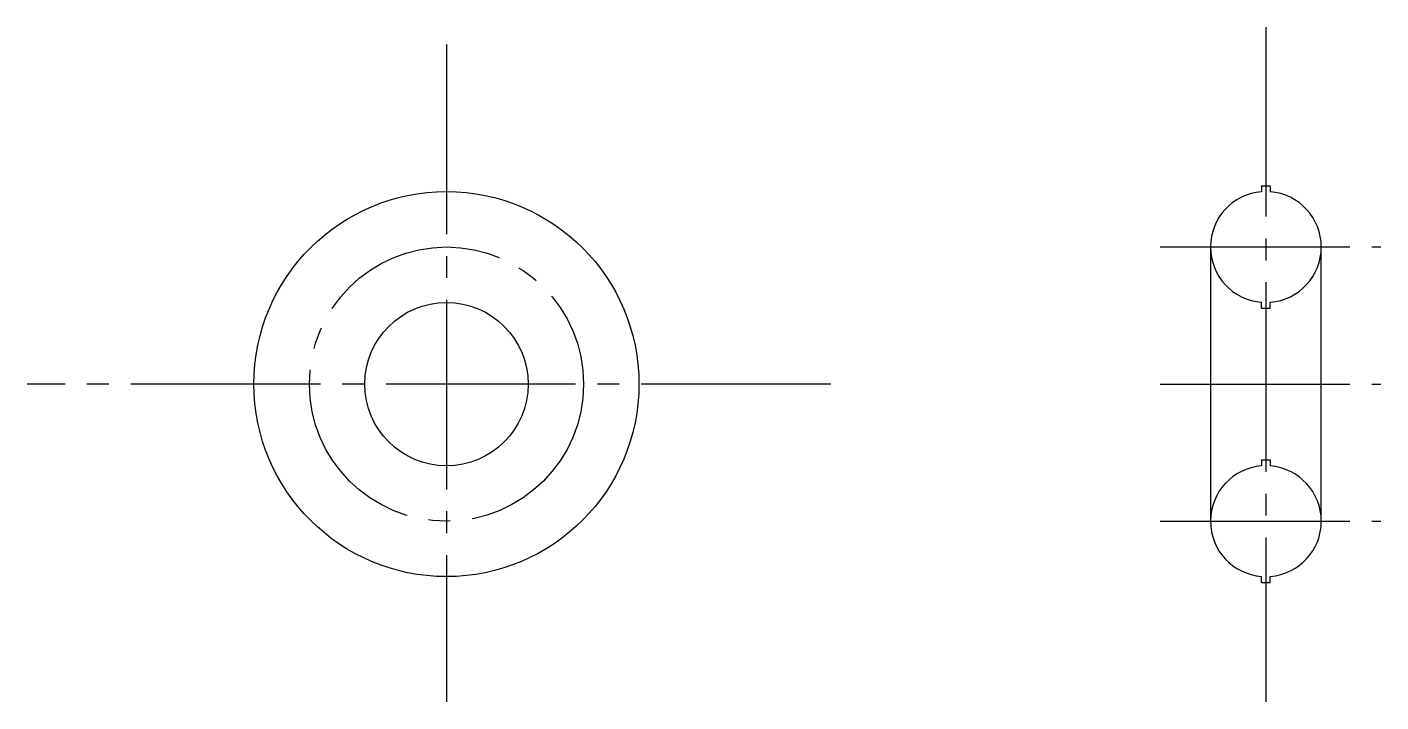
# Model space of a CAD drawing. Extents: x 10 to 118, y 10 to 110.
# Drawn here: x 94.74 to 117.95, y 98.04 to 109.61 of the extents above; entities outside this region: 2.
import ezdxf

# ---------------------------------------------------------------- set-up
doc = ezdxf.new("R2010")
doc.units = 0
doc.header["$LTSCALE"] = 0.25
doc.linetypes.add('CENTER', pattern=[17.5, 13, -1.5, 1.5, -1.5])
doc.layers.get('0').update_dxf_attribs({"linetype": 'CONTINUOUS'})
doc.layers.add('CENTER', color=1, linetype='CENTER')

msp = doc.modelspace()

# ---------------------------------------------------------------- linework, layer by layer
at = {"color": 7, "linetype": 'CONTINUOUS'}
for p, q in [((115.901, 106.892), (116.051, 106.892)), ((115.901, 106.892), (115.901, 106.789)), ((116.051, 106.892), (116.051, 106.789)), ((115.026, 105.842), (115.026, 101.142)), ((116.926, 101.142), (116.926, 105.842)), ((115.901, 104.792), (115.901, 104.895)), ((115.901, 104.792), (116.051, 104.792)), ((116.051, 104.792), (116.051, 104.895)), ((115.901, 102.192), (116.051, 102.192)), ((115.901, 102.192), (115.901, 102.089)), ((116.051, 102.192), (116.051, 102.089)), ((115.901, 100.092), (115.901, 100.195)), ((115.901, 100.092), (116.051, 100.092)), ((116.051, 100.092), (116.051, 100.195))]:
    msp.add_line(p, q, dxfattribs=at)
for p, q in [((116.926, 103.492), (116.926, 103.492)), ((116.926, 102.317), (116.926, 102.317))]:
    msp.add_line(p, q)
for radius in [3.3, 1.4]:
    msp.add_circle((101.93, 103.492), radius, dxfattribs=at)
for centre, start, end in [((115.976, 105.842), 94.5281, 265.4719), ((115.976, 105.842), 274.5281, 85.4719), ((115.976, 101.142), 94.5281, 265.4719), ((115.976, 101.142), 274.5281, 85.4719)]:
    msp.add_arc(centre, 0.95, start, end, dxfattribs=at)
at = {"layer": 'CENTER', "color": 1, "linetype": 'CENTER'}
for p, q in [((115.976, 109.612), (115.976, 98.044)), ((101.93, 109.311), (101.93, 98.044)), ((114.167, 105.842), (117.948, 105.842)), ((108.518, 103.492), (94.741, 103.492)), ((114.167, 103.492), (117.948, 103.492)), ((114.167, 101.142), (117.948, 101.142))]:
    msp.add_line(p, q, dxfattribs=at)
msp.add_circle((101.93, 103.492), 2.35, dxfattribs=at)

# ---------------------------------------------------------------- texts
for s, p in [('NPA3', (10, 25)), ('NPA03', (10, 10))]:
    msp.add_text(s, height=4).set_placement(p)

doc.saveas('drawing.dxf')
